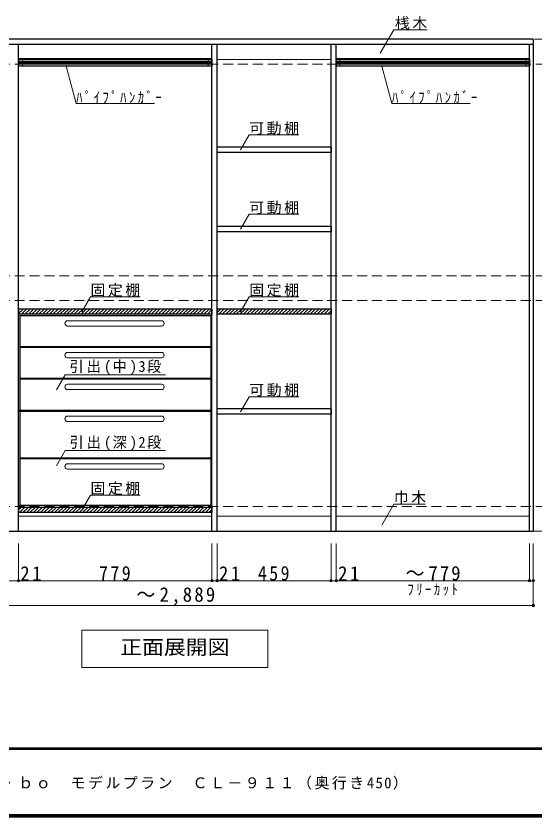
# Model space of a CAD drawing. Units: millimetres at full size, sheet at 1:20; details may follow other scales. Extents: x -3922 to 3878, y -2932 to 2722.
# Drawn here: x -2512 to -421, y -2864 to 367 of the extents above; entities that cross this region are included whole.
import ezdxf
from ezdxf.enums import TextEntityAlignment as Align

# ---------------------------------------------------------------- set-up
doc = ezdxf.new("R2010")
doc.units = ezdxf.units.MM
doc.header["$LTSCALE"] = 20
doc.header["$PDMODE"] = 32
doc.header["$PDSIZE"] = 10
doc.linetypes.add('CHAIN1', pattern=[8, 5, -1, 1, -1])
doc.linetypes.add('DASHED2', pattern=[3, 2, -1])
for name, color, linetype, lineweight in [('0-2_本体', 2, 'Continuous', 35), ('0-3_固定棚', 3, 'Continuous', 25), ('0-4_可動棚', 3, 'Continuous', 25), ('0-6_ﾊﾟｲﾌﾟﾊﾝｶﾞｰ', 4, 'Continuous', 9), ('0-7_桟木・巾木', 2, 'Continuous', 35), ('0-8_', 7, 'Continuous', 18), ('0-A_文字', 7, 'Continuous', 18), ('0-B_寸法', 7, 'Continuous', 9), ('0-C_ハッチ', 4, 'Continuous', 9), ('F-1_枠', 6, 'Continuous', 40)]:
    doc.layers.add(name, color=color, linetype=linetype, lineweight=lineweight)
doc.layers.add('F-A_文字', color=7, linetype='Continuous')
doc.styles.add('ＭＳ ゴシック', font='')
doc.styles.get('ＭＳ ゴシック').set_extended_font_data('MS Gothic')

msp = doc.modelspace()

# ---------------------------------------------------------------- linework, layer by layer
at = {"layer": '0-2_本体', "color": 3, "lineweight": 25}
for p, q in [((-427.63, 272.73), (-3316.63, 272.73)), ((-427.63, 272.73), (-427.63, -1711.27)), ((-427.63, 251.73), (-3316.63, 251.73)), ((-2501.63, -1711.27), (-2501.63, 251.73)), ((-1722.63, -1711.27), (-1722.63, 251.73)), ((-1701.63, -1711.27), (-1701.63, 251.73)), ((-1242.63, -1711.27), (-1242.63, 251.73)), ((-1221.63, -1711.27), (-1221.63, 251.73)), ((-442.63, -1711.27), (-442.63, 251.73)), ((-3316.63, -1711.27), (-427.63, -1711.27))]:
    msp.add_line(p, q, dxfattribs=at)
at = {"layer": '0-3_固定棚'}
for p, q in [((-2501.63, -815.27), (-2501.63, -836.27)), ((-1722.63, -815.27), (-2501.63, -815.27)), ((-1722.63, -836.27), (-2501.63, -836.27)), ((-1722.63, -815.27), (-1722.63, -836.27)), ((-1701.63, -815.27), (-1701.63, -836.27)), ((-1242.63, -815.27), (-1701.63, -815.27)), ((-1242.63, -836.27), (-1701.63, -836.27)), ((-1242.63, -815.27), (-1242.63, -836.27)), ((-2501.63, -1615.27), (-2501.63, -1636.27)), ((-1722.63, -1615.27), (-2501.63, -1615.27))]:
    msp.add_line(p, q, dxfattribs=at)
msp.add_lwpolyline([(-1722.63, -1615.27), (-1722.63, -1636.27), (-2501.63, -1636.27)], dxfattribs=at)
at = {"layer": '0-4_可動棚'}
for p, q in [((-1701.63, -183.27), (-1701.63, -162.27)), ((-1242.63, -162.27), (-1701.63, -162.27)), ((-1242.63, -183.27), (-1701.63, -183.27)), ((-1242.63, -162.27), (-1242.63, -183.27)), ((-1701.63, -503.27), (-1701.63, -482.27)), ((-1242.63, -482.27), (-1701.63, -482.27)), ((-1242.63, -482.27), (-1242.63, -503.27)), ((-1242.63, -503.27), (-1701.63, -503.27)), ((-1701.63, -1239.27), (-1701.63, -1218.27)), ((-1242.63, -1218.27), (-1701.63, -1218.27)), ((-1242.63, -1218.27), (-1242.63, -1239.27)), ((-1242.63, -1239.27), (-1701.63, -1239.27))]:
    msp.add_line(p, q, dxfattribs=at)
at = {"layer": '0-6_ﾊﾟｲﾌﾟﾊﾝｶﾞｰ', "color": 3, "lineweight": 25}
for p, q in [((-2501.63, 193.73), (-2501.63, 163.73)), ((-1722.63, 193.73), (-2501.63, 193.73)), ((-1722.63, 163.73), (-2501.63, 163.73)), ((-1722.63, 193.73), (-1722.63, 163.73)), ((-1221.63, 193.73), (-1221.63, 163.73)), ((-442.63, 193.73), (-1221.63, 193.73)), ((-442.63, 163.73), (-1221.63, 163.73)), ((-442.63, 193.73), (-442.63, 163.73))]:
    msp.add_line(p, q, dxfattribs=at)
at = {"layer": '0-6_ﾊﾟｲﾌﾟﾊﾝｶﾞｰ'}
for p, q in [((-2501.63, 184.73), (-1722.63, 184.73)), ((-2501.63, 180.73), (-1722.63, 180.73)), ((-2501.63, 176.73), (-1722.63, 176.73)), ((-2501.63, 172.73), (-1722.63, 172.73)), ((-1221.63, 184.73), (-442.63, 184.73)), ((-1221.63, 180.73), (-442.63, 180.73)), ((-1221.63, 176.73), (-442.63, 176.73)), ((-1221.63, 172.73), (-442.63, 172.73))]:
    msp.add_line(p, q, dxfattribs=at)
at = {"layer": '0-6_ﾊﾟｲﾌﾟﾊﾝｶﾞｰ', "color": 7, "lineweight": 18}
for p, q in [((-2486.63, 193.73), (-2486.63, 163.73)), ((-1737.63, 193.73), (-1737.63, 163.73)), ((-1206.63, 193.73), (-1206.63, 163.73)), ((-457.63, 193.73), (-457.63, 163.73))]:
    msp.add_line(p, q, dxfattribs=at)
at = {"layer": '0-7_桟木・巾木', "color": 7, "lineweight": 18}
for p, q in [((-1722.63, 191.73), (-2501.63, 191.73)), ((-1242.63, 191.73), (-1701.63, 191.73)), ((-442.63, 191.73), (-1221.63, 191.73)), ((-2501.63, -1651.27), (-1722.63, -1651.27)), ((-1701.63, -1651.27), (-1242.63, -1651.27)), ((-1221.63, -1651.27), (-442.63, -1651.27))]:
    msp.add_line(p, q, dxfattribs=at)
at = {"layer": '0-8_'}
for p, q in [((-2304.13, -862.27), (-1926.13, -862.27)), ((-2304.13, -884.27), (-1926.13, -884.27)), ((-2304.13, -990.27), (-1926.13, -990.27)), ((-2304.13, -1012.27), (-1926.13, -1012.27)), ((-2304.13, -1118.27), (-1926.13, -1118.27)), ((-2304.13, -1140.27), (-1926.13, -1140.27)), ((-2496.63, -1223.27), (-2501.63, -1223.27)), ((-1727.63, -1223.27), (-1722.63, -1223.27)), ((-2304.13, -1247.27), (-1926.13, -1247.27)), ((-2304.13, -1269.27), (-1926.13, -1269.27)), ((-2304.13, -1439.27), (-1926.13, -1439.27)), ((-2304.13, -1461.27), (-1926.13, -1461.27)), ((-2496.63, -1608.27), (-2501.63, -1608.27)), ((-1727.63, -1608.27), (-1722.63, -1608.27))]:
    msp.add_line(p, q, dxfattribs=at)
at = {"layer": '0-8_', "color": 3, "lineweight": 25}
for p, q in [((-1727.63, -842.27), (-1727.63, -1223.27)), ((-1727.63, -967.27), (-2496.63, -967.27)), ((-1727.63, -970.27), (-2496.63, -970.27)), ((-1727.63, -1095.27), (-2496.63, -1095.27)), ((-1727.63, -1098.27), (-2496.63, -1098.27)), ((-2496.63, -1223.27), (-1727.63, -1223.27)), ((-2496.63, -1227.27), (-2496.63, -1608.27)), ((-1727.63, -1416.27), (-2496.63, -1416.27)), ((-1727.63, -1419.27), (-2496.63, -1419.27)), ((-1727.63, -1608.27), (-2496.63, -1608.27))]:
    msp.add_line(p, q, dxfattribs=at)
at = {"layer": '0-8_'}
for points in [[(-2496.63, -842.27), (-2501.63, -842.27), (-2501.63, -1223.27)], [(-1727.63, -842.27), (-1722.63, -842.27), (-1722.63, -1223.27)], [(-2496.63, -1227.27), (-2501.63, -1227.27), (-2501.63, -1608.27)], [(-1727.63, -1227.27), (-1722.63, -1227.27), (-1722.63, -1608.27)]]:
    msp.add_lwpolyline(points, dxfattribs=at)
at = {"layer": '0-8_', "color": 3, "lineweight": 25}
for points in [[(-1727.63, -842.27), (-2496.63, -842.27), (-2496.63, -1223.27)], [(-2496.63, -1227.27), (-1727.63, -1227.27), (-1727.63, -1608.27)]]:
    msp.add_lwpolyline(points, dxfattribs=at)
at = {"layer": '0-8_'}
for centre, start, end in [((-2304.13, -873.27), 90, 270), ((-1926.13, -873.27), 270, 90), ((-2304.13, -1001.27), 90, 270), ((-1926.13, -1001.27), 270, 90), ((-2304.13, -1129.27), 90, 270), ((-1926.13, -1129.27), 270, 90), ((-2304.13, -1258.27), 90, 270), ((-1926.13, -1258.27), 270, 90), ((-2304.13, -1450.27), 90, 270), ((-1926.13, -1450.27), 270, 90)]:
    msp.add_arc(centre, 11, start, end, dxfattribs=at)
at = {"layer": '0-A_文字'}
for p, q in [((-1044.47, 216.5), (-989.64, 311.47)), ((-855.06, 311.47), (-989.64, 311.47)), ((-2309.88, 163.73), (-2269.87, 14.41)), ((-1037.26, 163.73), (-997.25, 14.41)), ((-1954.39, 14.41), (-2269.87, 14.41)), ((-681.77, 14.41), (-997.25, 14.41)), ((-1607.15, -173.79), (-1572.13, -113.14)), ((-1372.13, -113.14), (-1572.13, -113.14)), ((-1607.15, -493.79), (-1572.13, -433.14)), ((-1372.13, -433.14), (-1572.13, -433.14)), ((-2247.15, -826.33), (-2212.13, -765.68)), ((-2012.13, -765.68), (-2212.13, -765.68)), ((-1607.15, -826.33), (-1572.13, -765.68)), ((-1372.13, -765.68), (-1572.13, -765.68)), ((-2314.22, -1080.56), (-2349.49, -1141.66)), ((-2314.22, -1080.56), (-1910.04, -1080.56)), ((-1607.15, -1229.79), (-1572.13, -1169.14)), ((-1372.13, -1169.14), (-1572.13, -1169.14)), ((-2314.22, -1386.39), (-2349.49, -1447.49)), ((-2314.22, -1386.39), (-1910.04, -1386.39)), ((-2247.15, -1626.33), (-2212.13, -1565.68)), ((-2012.13, -1565.68), (-2212.13, -1565.68)), ((-1038.4, -1686.83), (-989.64, -1602.39)), ((-989.64, -1602.39), (-863.62, -1602.39))]:
    msp.add_line(p, q, dxfattribs=at)
at = {"layer": '0-A_文字', "linetype": 'CHAIN1'}
for p, q in [((3557.37, 272.73), (-3316.63, 272.73)), ((-3316.63, -1711.27), (3557.37, -1711.27))]:
    msp.add_line(p, q, dxfattribs=at)
at = {"layer": '0-A_文字'}
for points in [[(-1497.13, -2111.27), (-1497.13, -2261.27), (-2247.13, -2261.27)], [(-1497.13, -2111.27), (-2247.13, -2111.27), (-2247.13, -2261.27)]]:
    msp.add_lwpolyline(points, dxfattribs=at)
at = {"layer": '0-B_寸法', "color": 4, "linetype": 'DASHED2'}
for p, q in [((3282.37, 272.73), (-3316.63, 272.73)), ((3282.37, 172.73), (-3316.63, 172.73)), ((3282.37, -681.27), (-3316.63, -681.27)), ((3282.37, -781.27), (-3316.63, -781.27)), ((3282.37, -1611.27), (-3316.63, -1611.27)), ((3282.37, -1711.27), (-3316.63, -1711.27))]:
    msp.add_line(p, q, dxfattribs=at)
at = {"layer": '0-B_寸法', "color": 4}
for p, q in [((-2501.63, -1911.27), (-2501.63, -1761.27)), ((-1722.63, -1911.27), (-1722.63, -1761.27)), ((-1701.63, -1911.27), (-1701.63, -1761.27)), ((-1242.63, -1911.27), (-1242.63, -1761.27)), ((-1221.63, -1911.27), (-1221.63, -1761.27)), ((-442.63, -1911.27), (-442.63, -1761.27)), ((-427.63, -2011.27), (-427.63, -1761.27)), ((-427.63, -1911.27), (-3316.63, -1911.27)), ((-3316.63, -2011.27), (-427.63, -2011.27))]:
    msp.add_line(p, q, dxfattribs=at)
at = {"layer": '0-B_寸法'}
for p in [(-2501.63, -1911.27), (-1722.63, -1911.27), (-1701.63, -1911.27), (-1242.63, -1911.27), (-1221.63, -1911.27), (-442.63, -1911.27), (-427.63, -1911.27), (-427.63, -2011.27)]:
    msp.add_point(p, dxfattribs=at)
at = {"layer": '0-C_ハッチ'}
for p, q in [((-2501.63, -833.17), (-2483.73, -815.27)), ((-2501.63, -819.03), (-2497.87, -815.27)), ((-2490.59, -836.27), (-2469.59, -815.27)), ((-2476.45, -836.27), (-2455.45, -815.27)), ((-2462.3, -836.27), (-2441.3, -815.27)), ((-2448.16, -836.27), (-2427.16, -815.27)), ((-2434.02, -836.27), (-2413.02, -815.27)), ((-2419.88, -836.27), (-2398.88, -815.27)), ((-2405.74, -836.27), (-2384.74, -815.27)), ((-2391.59, -836.27), (-2370.59, -815.27)), ((-2377.45, -836.27), (-2356.45, -815.27)), ((-2363.31, -836.27), (-2342.31, -815.27)), ((-2349.17, -836.27), (-2328.17, -815.27)), ((-2335.02, -836.27), (-2314.02, -815.27)), ((-2320.88, -836.27), (-2299.88, -815.27)), ((-2306.74, -836.27), (-2285.74, -815.27)), ((-2292.6, -836.27), (-2271.6, -815.27)), ((-2278.46, -836.27), (-2257.46, -815.27)), ((-2264.31, -836.27), (-2243.31, -815.27)), ((-2250.17, -836.27), (-2229.17, -815.27)), ((-2236.03, -836.27), (-2215.03, -815.27)), ((-2221.89, -836.27), (-2200.89, -815.27)), ((-2207.75, -836.27), (-2186.75, -815.27)), ((-2193.6, -836.27), (-2172.6, -815.27)), ((-2179.46, -836.27), (-2158.46, -815.27)), ((-2165.32, -836.27), (-2144.32, -815.27)), ((-2151.18, -836.27), (-2130.18, -815.27)), ((-2137.03, -836.27), (-2116.03, -815.27)), ((-2122.89, -836.27), (-2101.89, -815.27)), ((-2108.75, -836.27), (-2087.75, -815.27)), ((-2094.61, -836.27), (-2073.61, -815.27)), ((-2080.47, -836.27), (-2059.47, -815.27)), ((-2066.32, -836.27), (-2045.32, -815.27)), ((-2052.18, -836.27), (-2031.18, -815.27)), ((-2038.04, -836.27), (-2017.04, -815.27)), ((-2023.9, -836.27), (-2002.9, -815.27)), ((-2009.76, -836.27), (-1988.76, -815.27)), ((-1995.61, -836.27), (-1974.61, -815.27)), ((-1981.47, -836.27), (-1960.47, -815.27)), ((-1967.33, -836.27), (-1946.33, -815.27)), ((-1953.19, -836.27), (-1932.19, -815.27)), ((-1939.04, -836.27), (-1918.04, -815.27)), ((-1924.9, -836.27), (-1903.9, -815.27)), ((-1910.76, -836.27), (-1889.76, -815.27)), ((-1896.62, -836.27), (-1875.62, -815.27)), ((-1882.48, -836.27), (-1861.48, -815.27)), ((-1868.33, -836.27), (-1847.33, -815.27)), ((-1854.19, -836.27), (-1833.19, -815.27)), ((-1840.05, -836.27), (-1819.05, -815.27)), ((-1825.91, -836.27), (-1804.91, -815.27)), ((-1811.77, -836.27), (-1790.77, -815.27)), ((-1797.62, -836.27), (-1776.62, -815.27)), ((-1783.48, -836.27), (-1762.48, -815.27)), ((-1769.34, -836.27), (-1748.34, -815.27)), ((-1755.2, -836.27), (-1734.2, -815.27)), ((-1741.05, -836.27), (-1722.63, -817.84)), ((-1726.91, -836.27), (-1722.63, -831.99)), ((-1701.63, -828.73), (-1688.17, -815.27)), ((-1695.02, -836.27), (-1674.02, -815.27)), ((-1680.88, -836.27), (-1659.88, -815.27)), ((-1666.74, -836.27), (-1645.74, -815.27)), ((-1652.6, -836.27), (-1631.6, -815.27)), ((-1638.46, -836.27), (-1617.46, -815.27)), ((-1624.31, -836.27), (-1603.31, -815.27)), ((-1610.17, -836.27), (-1589.17, -815.27)), ((-1596.03, -836.27), (-1575.03, -815.27)), ((-1581.89, -836.27), (-1560.89, -815.27)), ((-1567.75, -836.27), (-1546.75, -815.27)), ((-1553.6, -836.27), (-1532.6, -815.27)), ((-1539.46, -836.27), (-1518.46, -815.27)), ((-1525.32, -836.27), (-1504.32, -815.27)), ((-1511.18, -836.27), (-1490.18, -815.27)), ((-1497.03, -836.27), (-1476.03, -815.27)), ((-1482.89, -836.27), (-1461.89, -815.27)), ((-1468.75, -836.27), (-1447.75, -815.27)), ((-1454.61, -836.27), (-1433.61, -815.27)), ((-1440.47, -836.27), (-1419.47, -815.27)), ((-1426.32, -836.27), (-1405.32, -815.27)), ((-1412.18, -836.27), (-1391.18, -815.27)), ((-1398.04, -836.27), (-1377.04, -815.27)), ((-1383.9, -836.27), (-1362.9, -815.27)), ((-1369.76, -836.27), (-1348.76, -815.27)), ((-1355.61, -836.27), (-1334.61, -815.27)), ((-1341.47, -836.27), (-1320.47, -815.27)), ((-1327.33, -836.27), (-1306.33, -815.27)), ((-1313.19, -836.27), (-1292.19, -815.27)), ((-1299.04, -836.27), (-1278.04, -815.27)), ((-1284.9, -836.27), (-1263.9, -815.27)), ((-1270.76, -836.27), (-1249.76, -815.27)), ((-1256.62, -836.27), (-1242.63, -822.28)), ((-2501.63, -1625.13), (-2491.77, -1615.27)), ((-2498.63, -1636.27), (-2477.63, -1615.27)), ((-2484.49, -1636.27), (-2463.49, -1615.27)), ((-2470.34, -1636.27), (-2449.34, -1615.27)), ((-2456.2, -1636.27), (-2435.2, -1615.27)), ((-2442.06, -1636.27), (-2421.06, -1615.27)), ((-2427.92, -1636.27), (-2406.92, -1615.27)), ((-2413.78, -1636.27), (-2392.78, -1615.27)), ((-2399.63, -1636.27), (-2378.63, -1615.27)), ((-2385.49, -1636.27), (-2364.49, -1615.27)), ((-2371.35, -1636.27), (-2350.35, -1615.27)), ((-2357.21, -1636.27), (-2336.21, -1615.27)), ((-2343.06, -1636.27), (-2322.06, -1615.27)), ((-2328.92, -1636.27), (-2307.92, -1615.27)), ((-2314.78, -1636.27), (-2293.78, -1615.27)), ((-2300.64, -1636.27), (-2279.64, -1615.27)), ((-2286.5, -1636.27), (-2265.5, -1615.27)), ((-2272.35, -1636.27), (-2251.35, -1615.27)), ((-2258.21, -1636.27), (-2237.21, -1615.27)), ((-2244.07, -1636.27), (-2223.07, -1615.27)), ((-2229.93, -1636.27), (-2208.93, -1615.27)), ((-2215.79, -1636.27), (-2194.79, -1615.27)), ((-2201.64, -1636.27), (-2180.64, -1615.27)), ((-2187.5, -1636.27), (-2166.5, -1615.27)), ((-2173.36, -1636.27), (-2152.36, -1615.27)), ((-2159.22, -1636.27), (-2138.22, -1615.27)), ((-2145.07, -1636.27), (-2124.07, -1615.27)), ((-2130.93, -1636.27), (-2109.93, -1615.27)), ((-2116.79, -1636.27), (-2095.79, -1615.27)), ((-2102.65, -1636.27), (-2081.65, -1615.27)), ((-2088.51, -1636.27), (-2067.51, -1615.27)), ((-2074.36, -1636.27), (-2053.36, -1615.27)), ((-2060.22, -1636.27), (-2039.22, -1615.27)), ((-2046.08, -1636.27), (-2025.08, -1615.27)), ((-2031.94, -1636.27), (-2010.94, -1615.27)), ((-2017.8, -1636.27), (-1996.8, -1615.27)), ((-2003.65, -1636.27), (-1982.65, -1615.27)), ((-1989.51, -1636.27), (-1968.51, -1615.27)), ((-1975.37, -1636.27), (-1954.37, -1615.27)), ((-1961.23, -1636.27), (-1940.23, -1615.27)), ((-1947.09, -1636.27), (-1926.09, -1615.27)), ((-1932.94, -1636.27), (-1911.94, -1615.27)), ((-1918.8, -1636.27), (-1897.8, -1615.27)), ((-1904.66, -1636.27), (-1883.66, -1615.27)), ((-1890.52, -1636.27), (-1869.52, -1615.27)), ((-1876.37, -1636.27), (-1855.37, -1615.27)), ((-1862.23, -1636.27), (-1841.23, -1615.27)), ((-1848.09, -1636.27), (-1827.09, -1615.27)), ((-1833.95, -1636.27), (-1812.95, -1615.27)), ((-1819.81, -1636.27), (-1798.81, -1615.27)), ((-1805.66, -1636.27), (-1784.66, -1615.27)), ((-1791.52, -1636.27), (-1770.52, -1615.27)), ((-1777.38, -1636.27), (-1756.38, -1615.27)), ((-1763.24, -1636.27), (-1742.24, -1615.27)), ((-1749.1, -1636.27), (-1728.1, -1615.27)), ((-1734.95, -1636.27), (-1722.63, -1623.95))]:
    msp.add_line(p, q, dxfattribs=at)
at = {"layer": 'F-1_枠'}
for p, q in [((3877.97, -2587.71), (-3922.03, -2587.71)), ((3877.97, -2591.04), (-3922.03, -2591.04)), ((3877.97, -2857.71), (-3922.03, -2857.71)), ((3877.97, -2861.04), (-3922.03, -2861.04)), ((3877.97, -2864.37), (-3922.03, -2864.37))]:
    msp.add_line(p, q, dxfattribs=at)

# ---------------------------------------------------------------- texts
at = {"layer": '0-A_文字', "style": 'ＭＳ ゴシック', "width": 1.1}
msp.add_text('正面展開図', height=58.65, dxfattribs=at).set_placement((-2092.13, -2226.27), align=Align.BOTTOM_LEFT)
at = {"layer": '0-A_文字', "char_height": 43.99, "attachment_point": 7, "style": 'ＭＳ ゴシック'}
for s, insert in [('\\T1.17;桟木', (-985.06, 311.47)), ('\\T1.39;\\W0.85;ﾊﾟｲﾌﾟﾊﾝｶﾞｰ', (-2269.87, 14.41)), ('\\T1.39;\\W0.85;ﾊﾟｲﾌﾟﾊﾝｶﾞｰ', (-997.25, 14.41)), ('\\T1.17;可動棚', (-1572.13, -113.14)), ('\\T1.17;可動棚', (-1572.13, -433.14)), ('\\T1.17;固定棚', (-2212.13, -765.68)), ('\\T1.17;固定棚', (-1572.13, -765.68)), ('\\T1.22;\\W0.95;引出(中)3段', (-2296.61, -1080.56)), ('\\T1.17;可動棚', (-1572.13, -1169.14)), ('\\T1.22;\\W0.95;引出(深)2段', (-2296.61, -1386.39)), ('\\T1.17;固定棚', (-2212.13, -1565.68)), ('\\T1.17;巾木', (-989.64, -1602.39)), ('\\T1.39;\\W0.85;ﾌﾘｰｶｯﾄ', (-934.63, -1971.27))]:
    msp.add_mtext(s, dxfattribs=dict(at, insert=insert))
at = {"layer": '0-B_寸法', "char_height": 58.65, "attachment_point": 7, "style": 'ＭＳ ゴシック'}
for s, insert in [('\\T1.27;\\W0.95;21', (-2494.97, -1911.27)), ('\\T1.27;\\W0.9;779', (-2177.13, -1911.27)), ('\\T1.27;\\W0.95;21', (-1694.38, -1911.27)), ('\\T1.27;\\W0.9;459', (-1537.13, -1911.27)), ('\\T1.27;\\W0.95;21', (-1214.38, -1911.27)), ('\\T1.21;\\W0.95;～779', (-942.13, -1911.27)), ('\\T1.23;\\W0.95;～2,889', (-2027.13, -2011.27))]:
    msp.add_mtext(s, dxfattribs=dict(at, insert=insert))
at = {"layer": 'F-A_文字', "insert": (-3415.36, -2754.37), "char_height": 43.99, "attachment_point": 7, "style": 'ＭＳ ゴシック'}
msp.add_mtext('\\T1.17;収納内部パーツ\u3000ｅ・ｒａ・ｂｏ\u3000モデルプラン\u3000ＣＬ－９１１（奥行き450）', dxfattribs=at)

doc.saveas('drawing.dxf')
